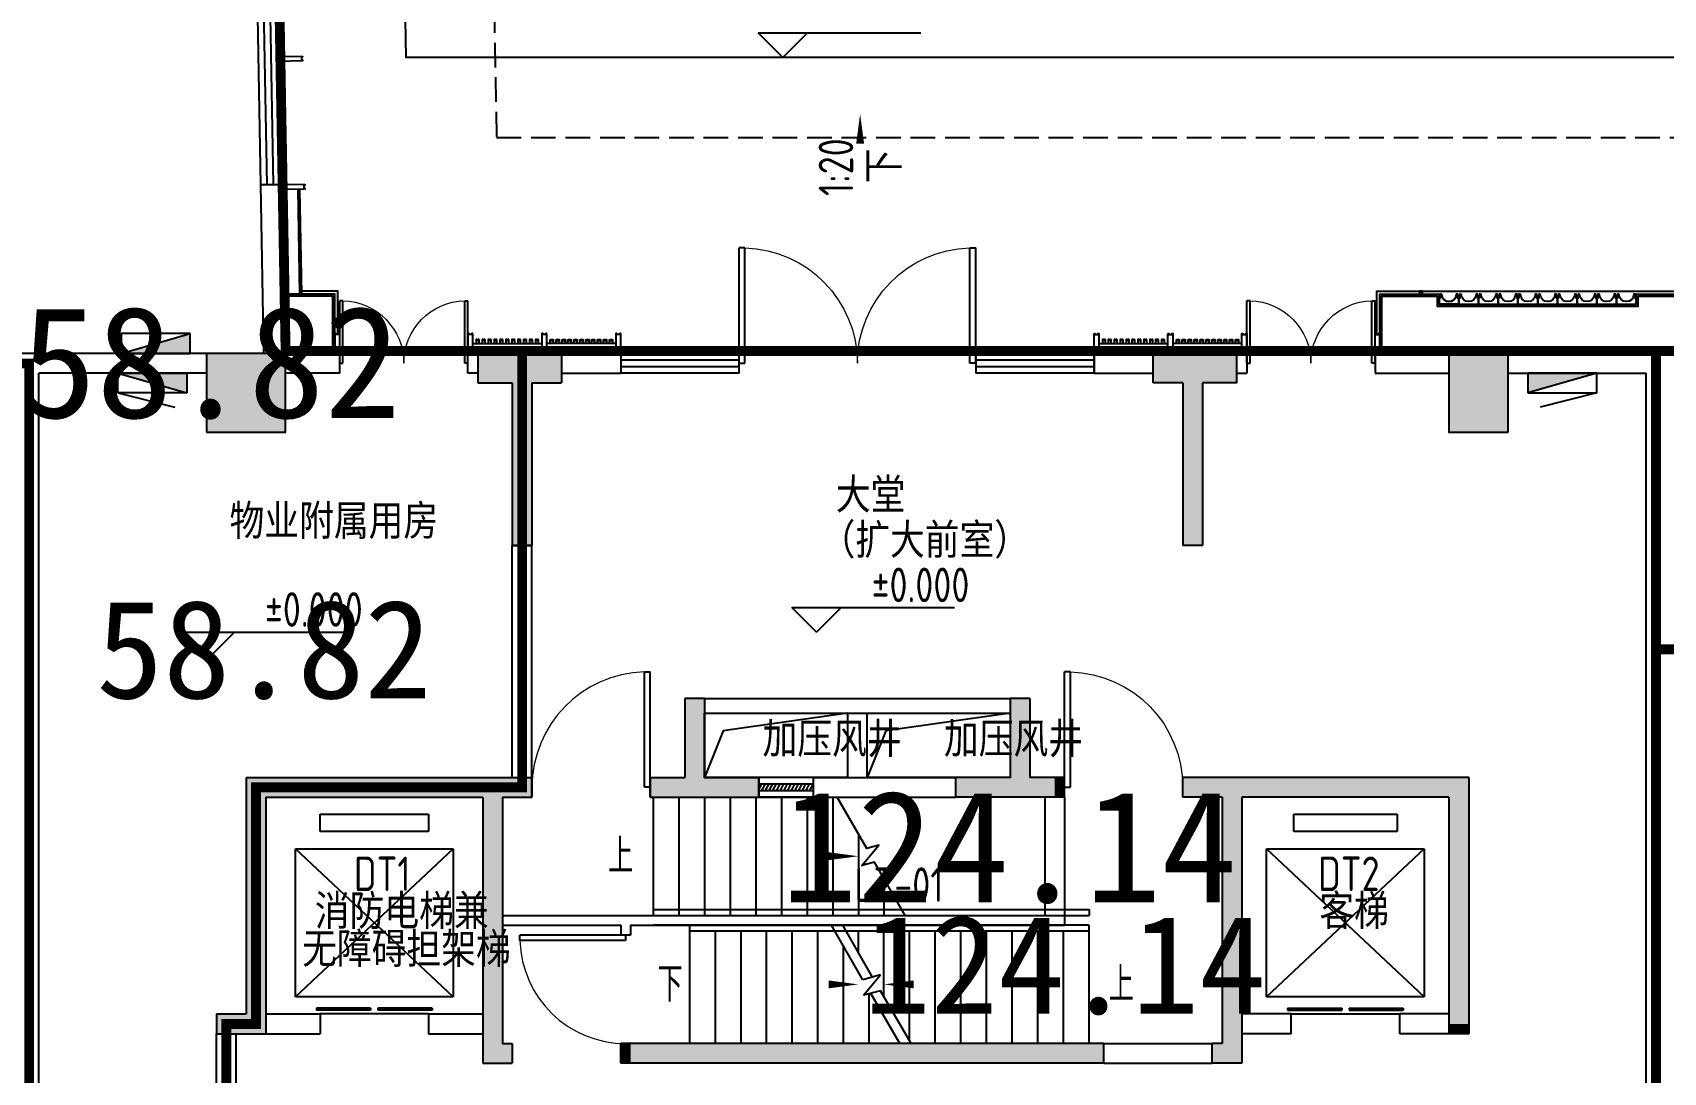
# Model space of a CAD drawing. Extents: x 512858 to 514372, y -232486 to -231710.
# Drawn here: x 513185.76 to 513202.3, y -231770.8 to -231760.26 of the extents above; entities that cross this region are included whole.
import ezdxf

# ---------------------------------------------------------------- set-up
doc = ezdxf.new("R2010")
doc.units = 0
doc.header["$LTSCALE"] = 1000
doc.linetypes.add('DASH', pattern=[0.35, 0.25, -0.1])
doc.layers.get('0').update_dxf_attribs({"color": 252})
for name, color, linetype in [('$面积结果', 7, 'Continuous'), ('0-灰色石材', 253, 'Continuous'), ('0-面积线', 253, 'Continuous'), ('2#HXT-1F$0$A-ANNO-50-SYMB', 253, 'Continuous'), ('2#HXT-1F$0$A-DOOR', 253, 'Continuous'), ('2#HXT-1F$0$A-HOLE-E', 253, 'Continuous'), ('2#HXT-1F$0$A-PATT-COLU', 253, 'Continuous'), ('2#HXT-1F$0$A-STAIR', 253, 'Continuous'), ('2#HXT-1F$0$A-STR-CONC-B', 253, 'Continuous'), ('2#HXT-1F$0$A-STR-CONC-C', 253, 'Continuous'), ('2#HXT-1F$0$A-WALL-S', 253, 'Continuous'), ('2#HXT-1F$0$A-WINDOW', 253, 'Continuous'), ('2#HXT-1F$0$AA-DOOR_FIRE_TEXT', 253, 'Continuous'), ('6#-造型-1F（实施版）石材-STONE-S', 253, 'Continuous'), ('6#-造型-1F（实施版）金属型材-METAL-S', 253, 'Continuous'), ('6#-造型-1F（实施版）门窗', 253, 'Continuous'), ('6#-造型-1F（实施版）香槟金涂料', 253, 'Continuous'), ('A-ANNO-100-DIM-E', 253, 'Continuous'), ('A-ANNO-100-SYMB', 253, 'Continuous'), ('A-ANNO-100-TXT', 252, 'Continuous'), ('A-METAL-E', 253, 'Continuous'), ('A-PATT-COLU', 253, 'Continuous'), ('A-STAIR', 252, 'Continuous'), ('A-STONE-S', 253, 'Continuous'), ('A-STR-CONC-B', 252, 'Continuous'), ('A-STR-CONC-C', 253, 'Continuous'), ('A-WALL-S', 252, 'Continuous'), ('A-WINDOW', 253, 'Continuous'), ('PUB_HATCH', 252, 'Continuous'), ('看线', 253, 'Continuous'), ('面积-免计容-养老服务用房-1', 185, 'Continuous')]:
    doc.layers.add(name, color=color, linetype=linetype)
for name, color, linetype, lineweight in [('P-FIRE-FH', 252, 'Continuous', 25), ('面积-免计容-物业附属用房-1', 18, 'Continuous', 0), ('面积-计容-住宅-1', 1, 'Continuous', 0), ('面积-计容-社区文化活动中心-1', 30, 'Continuous', 0)]:
    doc.layers.add(name, color=color, linetype=linetype, lineweight=lineweight)
doc.styles.add('2#HXT-1F$0$STANDARD', font='GBENOR', dxfattribs={"bigfont": 'GBCBIG'})
doc.styles.add('dw', font='simhei.ttf')
doc.styles.add('TYDG_02', font='TSSDENG.shx', dxfattribs={"width": 0.8, "bigfont": 'hztxt.shx'})

# ---------------------------------------------------------------- blocks, each defined once
blk = doc.blocks.new('1新159_FZH')
blk.add_lwpolyline([(-0.5, -0.5), (0.5, -0.5), (0.5, 0.5), (-0.5, 0.5)], close=True)
at = {"layer": 'PUB_HATCH'}
blk.add_solid([(-0.5, -0.5), (0.5, -0.5), (-0.5, 0.5), (0.5, 0.5)], dxfattribs=at)
blk = doc.blocks.new('1新321F结构')
at = {"layer": 'A-PATT-COLU'}
for points in [[(-150107, -995271), (-149757, -995271), (-149657, -995171), (-149657, -994971), (-150107, -994971)], [(-149657, -995171), (-149557, -995271), (-149257, -995271), (-149257, -994971), (-149657, -994971)], [(-142857, -995171), (-142857, -994971), (-143257, -994971), (-143257, -995271), (-142957, -995271)], [(-142407, -994971), (-142857, -994971), (-142857, -995171), (-142757, -995271), (-142407, -995271)], [(-149657, -995171), (-149757, -995271), (-149757, -996921), (-149557, -996921), (-149557, -995271)], [(-142857, -995171), (-142957, -995271), (-142957, -996921), (-142757, -996921), (-142757, -995271)], [(-148007, -998471), (-148007, -999271), (-147907, -999338), (-147807, -999271), (-147807, -998471)], [(-144707, -998471), (-144707, -999271), (-144607, -999338), (-144507, -999271), (-144507, -998471)], [(-152257, -999471), (-152457, -999271), (-152457, -1001671), (-152257, -1001871)], [(-152457, -999271), (-152257, -999471), (-150057, -999471), (-149957, -999404), (-149957, -999271)], [(-149957, -999404), (-149857, -999471), (-149557, -999471), (-149557, -999271), (-149957, -999271)], [(-148357, -999471), (-147907, -999471), (-147907, -999338), (-148007, -999271), (-148357, -999271)], [(-147907, -999338), (-147907, -999471), (-147257, -999471), (-147257, -999271), (-147807, -999271)], [(-144607, -999338), (-144707, -999271), (-145257, -999271), (-145257, -999471), (-144607, -999471)], [(-144157, -999271), (-144507, -999271), (-144607, -999338), (-144607, -999471), (-144157, -999471)], [(-142457, -999404), (-142457, -999271), (-142957, -999271), (-142957, -999471), (-142557, -999471)], [(-140257, -999471), (-140057, -999271), (-142457, -999271), (-142457, -999404), (-142357, -999471)], [(-140057, -999271), (-140257, -999471), (-140257, -1001871), (-140057, -1001871)], [(-149957, -999404), (-150057, -999471), (-150057, -1002171), (-149857, -1001971), (-149857, -999471)], [(-142457, -999404), (-142557, -999471), (-142557, -1001971), (-142357, -1002171), (-142357, -999471)], [(-152757, -1001871), (-152257, -1001871), (-152457, -1001671), (-152757, -1001671)], [(-149857, -1001971), (-150057, -1002171), (-149757, -1002171), (-149757, -1001971)], [(-143757, -1001971), (-148657, -1001971), (-148657, -1002171), (-143757, -1002171)], [(-142357, -1002171), (-142557, -1001971), (-142657, -1001971), (-142657, -1002171)]]:
    blk.add_hatch(color=256, dxfattribs=at).paths.add_polyline_path(points)
at = {"layer": 'A-STR-CONC-B'}
for p, q in [((-150107, -994971), (-149657, -994971)), ((-150107, -994971), (-150107, -995271)), ((-149657, -994971), (-149257, -994971)), ((-149257, -994971), (-149257, -995271)), ((-142857, -994971), (-143257, -994971)), ((-143257, -995271), (-143257, -994971)), ((-142407, -994971), (-142857, -994971)), ((-142407, -995271), (-142407, -994971)), ((-150107, -995271), (-149757, -995271)), ((-149757, -995271), (-149757, -996921)), ((-149557, -995271), (-149557, -996921)), ((-149557, -995271), (-149257, -995271)), ((-142957, -995271), (-143257, -995271)), ((-142957, -995271), (-142957, -996921)), ((-142757, -995271), (-142757, -996921)), ((-142407, -995271), (-142757, -995271)), ((-149557, -996921), (-149757, -996921)), ((-142757, -996921), (-142957, -996921)), ((-148007, -998471), (-148007, -999271)), ((-147807, -998471), (-148007, -998471)), ((-147807, -998471), (-147807, -999271)), ((-144707, -998471), (-144707, -999271)), ((-144507, -998471), (-144707, -998471)), ((-144507, -998471), (-144507, -999271)), ((-152457, -999271), (-152457, -1001671)), ((-152457, -999271), (-149957, -999271)), ((-149957, -999271), (-149557, -999271)), ((-149557, -999271), (-149557, -999471)), ((-148357, -999271), (-148007, -999271)), ((-148357, -999271), (-148357, -999471)), ((-147807, -999271), (-147257, -999271)), ((-147257, -999271), (-147257, -999471)), ((-144707, -999271), (-145257, -999271)), ((-145257, -999471), (-145257, -999271)), ((-144157, -999271), (-144507, -999271)), ((-144157, -999471), (-144157, -999271)), ((-142457, -999271), (-142957, -999271)), ((-142957, -999471), (-142957, -999271)), ((-140057, -999271), (-142457, -999271)), ((-140057, -999271), (-140057, -1001871)), ((-152257, -999471), (-152257, -1001871)), ((-152257, -999471), (-150057, -999471)), ((-150057, -999471), (-150057, -1002171)), ((-149857, -999471), (-149857, -1001971)), ((-149857, -999471), (-149557, -999471)), ((-148357, -999471), (-147907, -999471)), ((-147907, -999471), (-147257, -999471)), ((-144607, -999471), (-145257, -999471)), ((-144157, -999471), (-144607, -999471)), ((-142557, -999471), (-142957, -999471)), ((-142557, -999471), (-142557, -1001971)), ((-142357, -999471), (-142357, -1002171)), ((-140257, -999471), (-142357, -999471)), ((-140257, -999471), (-140257, -1001871)), ((-152757, -1001671), (-152457, -1001671)), ((-152757, -1001671), (-152757, -1001871)), ((-152757, -1001871), (-152257, -1001871)), ((-140057, -1001871), (-140257, -1001871)), ((-149857, -1001971), (-149757, -1001971)), ((-149757, -1001971), (-149757, -1002171)), ((-143757, -1001971), (-148657, -1001971)), ((-148657, -1002171), (-148657, -1001971)), ((-143757, -1002171), (-143757, -1001971)), ((-142557, -1001971), (-142657, -1001971)), ((-142657, -1002171), (-142657, -1001971)), ((-150057, -1002171), (-149757, -1002171)), ((-143757, -1002171), (-148657, -1002171)), ((-142357, -1002171), (-142657, -1002171))]:
    blk.add_line(p, q, dxfattribs=at)
at = {"layer": 'A-STR-CONC-C'}
for p, xscale, yscale, zscale, rotation in [((-152457, -995371, 0), 799.999999981228, 800.0000000507571, 800.0000000507571, 359.9999999976321), ((-139957, -995371, 0), 800.0000000218861, 600.0000000152504, 600.0000000152504, 90)]:
    blk.add_blockref('1新159_FZH', p, dxfattribs=dict(at, xscale=xscale, yscale=yscale, zscale=zscale, rotation=rotation))
blk = doc.blocks.new('1新77A$C3B0876DE')
at = {"layer": '看线', "linetype": 'DASH', "elevation": 0}
blk.add_lwpolyline([(-64970, 36642), (-65256, 52539), (-22844, 53299), (-22591, 39201), (-45007, 38800), (-44821, 28501), (-50521, 28399), (-50310, 16590), (1502, 16590), (1502, 2100), (-798, 2100), (-798, -700), (-2650, -700)], dxfattribs=at)
blk = doc.blocks.new('1新382#HXT-1F$0$$TWTSYS$00000508')
for p, q in [((-0.5, 0.5), (0.324, 1.224)), ((-0.5, 0.5), (-0.5, -0.5)), ((-0.5, -0.5), (0.5, 0.5)), ((0.5, 0.5), (-0.5, 0.5)), ((0.5, -0.5), (0.5, 0.5)), ((-0.5, -0.5), (0.5, -0.5))]:
    blk.add_line(p, q)
blk.add_solid([(0.5, -0.5), (0.5, 0.5), (-0.5, -0.5)])
blk = doc.blocks.new('1新342#HXT-1F$0$$DorLib2D$00000001')
for p, q in [((0.45, 0.975), (0.5, 0.975)), ((0.45, 0), (0.45, 0.975)), ((0.5, 0), (0.5, 0.975)), ((0.5, 0), (0.45, 0))]:
    blk.add_line(p, q)
at = {"lineweight": 13}
blk.add_arc((0.475, 0), 0.975, 91.4693, 180, dxfattribs=at)
blk = doc.blocks.new('1新402#HXT-1F$0$$WINLIB2D$00000039')
at = {"color": 0}
for points in [[(-0.5, 0.5), (-0.5, -0.5)], [(0.5, 0.5), (-0.5, 0.5)], [(0.5, -0.5), (0.5, 0.5)], [(-0.5, 0.167), (0.5, 0.167)], [(-0.452, -0.167), (-0.5, 0.084)], [(-0.384, -0.167), (-0.448, 0.167)], [(-0.316, -0.167), (-0.38, 0.167)], [(-0.248, -0.167), (-0.312, 0.167)], [(-0.18, -0.167), (-0.244, 0.167)], [(-0.112, -0.167), (-0.176, 0.167)], [(-0.044, -0.167), (-0.108, 0.167)], [(0.024, -0.167), (-0.04, 0.167)], [(0.092, -0.167), (0.028, 0.167)], [(0.16, -0.167), (0.096, 0.167)], [(0.228, -0.167), (0.164, 0.167)], [(0.296, -0.167), (0.232, 0.167)], [(0.364, -0.167), (0.3, 0.167)], [(0.432, -0.167), (0.368, 0.167)], [(0.5, -0.167), (0.436, 0.167)], [(-0.5, -0.167), (0.5, -0.167)], [(0.5, -0.5), (-0.5, -0.5)]]:
    blk.add_lwpolyline(points, dxfattribs=at)
blk = doc.blocks.new('1新362#HXT-1F$0$$DorLib2D$00000127')
at = {"color": 0}
for points in [[(-0.533, 0.795), (-0.533, 0.69)], [(-0.033, 0.795), (-0.533, 0.795)], [(-0.033, 0.795), (-0.033, 0.69)], [(0.533, 0.795), (0.033, 0.795)], [(0.033, 0.795), (0.033, 0.69)], [(0.533, 0.795), (0.533, 0.69)], [(-0.033, 0.69), (-0.533, 0.69)], [(0.533, 0.69), (0.033, 0.69)], [(0.5, 0.5), (-0.5, 0.5)]]:
    blk.add_lwpolyline(points, dxfattribs=at)
blk = doc.blocks.new('1新352#HXT-1F$0$$DorLib2D$00000002')
for p, q in [((-0.5, 0), (-0.5, 0.4875)), ((-0.475, 0.4875), (-0.5, 0.4875)), ((-0.475, 0), (-0.475, 0.4875)), ((0.475, 0), (0.475, 0.4875)), ((0.475, 0.4875), (0.5, 0.4875)), ((0.5, 0), (0.5, 0.4875)), ((-0.5, 0), (-0.475, 0)), ((0.5, 0), (0.475, 0))]:
    blk.add_line(p, q)
at = {"lineweight": 13}
for centre, start, end in [((-0.4875, 0), 0, 88.53072), ((0.4875, 0), 91.46928, 180)]:
    blk.add_arc(centre, 0.4875, start, end, dxfattribs=at)
blk = doc.blocks.new('1新392#HXT-1F$0$$WINLIB2D$00000001')
at = {"color": 0}
for points in [[(-0.5, 0.5), (-0.5, -0.5)], [(-0.5, 0.5), (0.5, 0.5)], [(0.5, -0.5), (0.5, 0.5)], [(0.5, 0.167), (-0.5, 0.167)], [(0.5, -0.167), (-0.5, -0.167)], [(-0.5, -0.5), (0.5, -0.5)]]:
    blk.add_lwpolyline(points, dxfattribs=at)
blk = doc.blocks.new('1新332#HXT-1F')
at = {"layer": '2#HXT-1F$0$A-PATT-COLU'}
for points in [[(-152857, -994971), (-152857, -995771), (-152057, -995771), (-152057, -994971)], [(-150107, -994971), (-150107, -995271), (-149757, -995271), (-149657, -995171), (-149657, -994971)], [(-149657, -995171), (-149557, -995271), (-149257, -995271), (-149257, -994971), (-149657, -994971)], [(-142857, -995171), (-142857, -994971), (-143257, -994971), (-143257, -995271), (-142957, -995271)], [(-142407, -995271), (-142407, -994971), (-142857, -994971), (-142857, -995171), (-142757, -995271)], [(-140257, -995771), (-139657, -995771), (-139657, -994971), (-140257, -994971)], [(-149657, -995171), (-149757, -995271), (-149757, -996921), (-149557, -996921), (-149557, -995271)], [(-142857, -995171), (-142957, -995271), (-142957, -996921), (-142757, -996921), (-142757, -995271)], [(-147807, -998471), (-148007, -998471), (-148007, -999271), (-147907, -999338), (-147807, -999271)], [(-144507, -998471), (-144707, -998471), (-144707, -999271), (-144607, -999338), (-144507, -999271)], [(-152357, -999371), (-152457, -999271), (-152457, -1001671), (-152357, -1001771), (-152257, -1001871), (-152257, -999471)], [(-152357, -999371), (-152257, -999471), (-150057, -999471), (-149957, -999404), (-149957, -999271), (-152457, -999271)], [(-149957, -999404), (-149857, -999471), (-149557, -999471), (-149557, -999271), (-149957, -999271)], [(-148357, -999271), (-148357, -999471), (-147907, -999471), (-147907, -999338), (-148007, -999271)], [(-147907, -999338), (-147907, -999471), (-147257, -999471), (-147257, -999271), (-147807, -999271)], [(-144607, -999338), (-144707, -999271), (-145257, -999271), (-145257, -999471), (-144607, -999471)], [(-144257, -999371), (-144257, -999271), (-144507, -999271), (-144607, -999338), (-144607, -999471), (-144257, -999471)], [(-144157, -999471), (-144157, -999271), (-144257, -999271), (-144257, -999371), (-144257, -999471)], [(-142457, -999404), (-142457, -999271), (-142957, -999271), (-142957, -999471), (-142557, -999471)], [(-140157, -999371), (-140057, -999271), (-142457, -999271), (-142457, -999404), (-142357, -999471), (-140257, -999471)], [(-140157, -999371), (-140257, -999471), (-140257, -1001771), (-140157, -1001771), (-140057, -1001771), (-140057, -999271)], [(-149957, -999404), (-150057, -999471), (-150057, -1000671), (-149957, -1000671), (-149857, -1000671), (-149857, -999471)], [(-142457, -999404), (-142557, -999471), (-142557, -1001771), (-142457, -1001771), (-142357, -1001771), (-142357, -999471)], [(-149957, -1000671), (-150057, -1000671), (-150057, -1001771), (-149957, -1001771), (-149857, -1001771), (-149857, -1000671)], [(-152757, -1001671), (-152757, -1001871), (-152257, -1001871), (-152357, -1001771), (-152457, -1001671)], [(-149957, -1001771), (-150057, -1001771), (-150057, -1002171), (-149957, -1002071), (-149857, -1001971), (-149857, -1001771)], [(-142457, -1001771), (-142557, -1001771), (-142557, -1001971), (-142457, -1002071), (-142357, -1002171), (-142357, -1001771)], [(-140157, -1001771), (-140257, -1001771), (-140257, -1001871), (-140057, -1001871), (-140057, -1001771)], [(-149957, -1002071), (-150057, -1002171), (-149757, -1002171), (-149757, -1001971), (-149857, -1001971)], [(-148557, -1002071), (-148557, -1001971), (-148657, -1001971), (-148657, -1002171), (-148557, -1002171)], [(-143757, -1002171), (-143757, -1001971), (-148557, -1001971), (-148557, -1002071), (-148557, -1002171)], [(-142457, -1002071), (-142557, -1001971), (-142657, -1001971), (-142657, -1002171), (-142357, -1002171)]]:
    blk.add_hatch(color=256, dxfattribs=at).paths.add_polyline_path(points, flags=17)
at = {"layer": '2#HXT-1F$0$A-ANNO-50-SYMB'}
for points in [[(-148457, -1000071, 0, 0, 0), (-146247, -1000071, 0, 80, 0), (-146547, -1000071, 0, 0, 0)], [(-147957, -1001371, 0, 0, 0), (-146247, -1001371, 0, 80, 0), (-146547, -1001371, 0, 0, 0)], [(-143777, -1001371, 0, 0, 0), (-145987, -1001371, 0, 80, 0), (-145687, -1001371, 0, 0, 0)]]:
    blk.add_lwpolyline(points, format="xyseb", dxfattribs=at)
at = {"layer": '2#HXT-1F$0$A-DOOR'}
for p, q in [((-150207, -994971), (-151507, -994971)), ((-147457, -994971), (-145057, -994971)), ((-142307, -994971), (-141007, -994971))]:
    blk.add_line(p, q, dxfattribs=at)
at = {"layer": '2#HXT-1F$0$A-HOLE-E'}
for points in [[(-147807, -998621), (-146357, -998621), (-146357, -999271), (-147807, -999271)], [(-146157, -998621), (-144707, -998621), (-144707, -999271), (-146157, -999271)]]:
    blk.add_lwpolyline(points, close=True, dxfattribs=at)
for points in [[(-146357, -998621), (-147617, -998800), (-147807, -999271)], [(-144707, -998621), (-145967, -998800), (-146157, -999271)]]:
    blk.add_lwpolyline(points, dxfattribs=at)
at = {"layer": '2#HXT-1F$0$A-STAIR'}
for p, q in [((-148327, -999471), (-146463, -999471)), ((-148327, -999471), (-148327, -1000671)), ((-148067, -999471), (-148067, -1000671)), ((-147807, -999471), (-147807, -1000671)), ((-147547, -999471), (-147547, -1000671)), ((-147287, -999471), (-147287, -1000671)), ((-147027, -999471), (-147027, -1000671)), ((-146767, -999471), (-146767, -1000671)), ((-146507, -999471), (-146507, -1000671)), ((-151707, -999821), (-151707, -999646)), ((-151707, -999646), (-150607, -999646)), ((-150607, -999646), (-150607, -999821)), ((-141832, -999821), (-141832, -999646)), ((-141832, -999646), (-140782, -999646)), ((-140782, -999646), (-140782, -999821)), ((-150607, -999821), (-151707, -999821)), ((-146247, -999846), (-146247, -1000671)), ((-140782, -999821), (-141832, -999821)), ((-151957, -1001496), (-151957, -999996)), ((-151957, -999996), (-150357, -999996)), ((-150357, -999996), (-151957, -1001496)), ((-150357, -1001496), (-151957, -999996)), ((-150357, -999996), (-150357, -1001496)), ((-142107, -1001496), (-142107, -999996)), ((-142107, -999996), (-140507, -999996)), ((-140507, -999996), (-142107, -1001496)), ((-140507, -1001496), (-142107, -999996)), ((-140507, -999996), (-140507, -1001496)), ((-145987, -1000296), (-145987, -1000671)), ((-148327, -1000611), (-148327, -1000671)), ((-143907, -1000611), (-143907, -1000671)), ((-148327, -1000671), (-145771, -1000671)), ((-146521, -1000771), (-148327, -1000771)), ((-147957, -1000831), (-147957, -1000771)), ((-146202, -1001324), (-146521, -1000771)), ((-143907, -1000771), (-146406, -1000771)), ((-146102, -1001297), (-146406, -1000771)), ((-143907, -1000831), (-143907, -1000771)), ((-143907, -1000831), (-143907, -1000771)), ((-147957, -1001971), (-147957, -1000831)), ((-147697, -1001971), (-147697, -1000831)), ((-147437, -1001971), (-147437, -1000831)), ((-147177, -1001971), (-147177, -1000831)), ((-146917, -1001971), (-146917, -1000831)), ((-146657, -1001971), (-146657, -1000831)), ((-146247, -1001046), (-146247, -1000831)), ((-145987, -1001496), (-145987, -1000831)), ((-145727, -1001946), (-145727, -1000831)), ((-145467, -1001971), (-145467, -1000831)), ((-145207, -1001971), (-145207, -1000831)), ((-144947, -1001971), (-144947, -1000831)), ((-144687, -1001971), (-144687, -1000831)), ((-144427, -1001971), (-144427, -1000831)), ((-144167, -1001971), (-144167, -1000831)), ((-143907, -1001971), (-143907, -1000831)), ((-146397, -1001971), (-146397, -1000986)), ((-146022, -1001275), (-146202, -1001324)), ((-146194, -1001481), (-146022, -1001275)), ((-146022, -1001435), (-146194, -1001481)), ((-145713, -1001971), (-146022, -1001435)), ((-150357, -1001496), (-151957, -1001496)), ((-146137, -1001971), (-146137, -1001466)), ((-145828, -1001971), (-146122, -1001462)), ((-140507, -1001496), (-142107, -1001496)), ((-145828, -1001971), (-147957, -1001971)), ((-143907, -1001971), (-145713, -1001971))]:
    blk.add_line(p, q, dxfattribs=at)
for points in [[(-145771, -1000671), (-146082, -1000131), (-146212, -1000166), (-146040, -999960), (-146162, -999993), (-146463, -999471)], [(-148327, -1000611), (-143907, -1000611)], [(-148327, -1000671), (-143907, -1000671)], [(-143907, -1000771), (-147957, -1000771)], [(-143907, -1000831), (-147957, -1000831)]]:
    blk.add_lwpolyline(points, dxfattribs=at)
at = {"layer": '2#HXT-1F$0$A-STR-CONC-B'}
for p, q in [((-150107, -994971), (-149657, -994971)), ((-150107, -994971), (-150107, -995271)), ((-149657, -994971), (-149257, -994971)), ((-149257, -994971), (-149257, -995271)), ((-142857, -994971), (-143257, -994971)), ((-143257, -995271), (-143257, -994971)), ((-142407, -994971), (-142857, -994971)), ((-142407, -995271), (-142407, -994971)), ((-150107, -995271), (-149757, -995271)), ((-149757, -995271), (-149757, -996921)), ((-149557, -995271), (-149257, -995271)), ((-149557, -995271), (-149557, -996921)), ((-142957, -995271), (-143257, -995271)), ((-142957, -995271), (-142957, -996921)), ((-142757, -995271), (-142757, -996921)), ((-142407, -995271), (-142757, -995271)), ((-149557, -996921), (-149757, -996921)), ((-142757, -996921), (-142957, -996921)), ((-148007, -998471), (-148007, -999271)), ((-147807, -998471), (-148007, -998471)), ((-147807, -998471), (-147807, -999271)), ((-144707, -998471), (-144707, -999271)), ((-144507, -998471), (-144707, -998471)), ((-144507, -998471), (-144507, -999271)), ((-152457, -999271), (-152457, -1001671)), ((-152457, -999271), (-149957, -999271)), ((-149957, -999271), (-149557, -999271)), ((-149557, -999271), (-149557, -999471)), ((-148357, -999271), (-148007, -999271)), ((-148357, -999271), (-148357, -999471)), ((-147807, -999271), (-147257, -999271)), ((-147257, -999271), (-147257, -999471)), ((-144707, -999271), (-145257, -999271)), ((-145257, -999471), (-145257, -999271)), ((-144257, -999271), (-144507, -999271)), ((-144157, -999271), (-144257, -999271)), ((-144157, -999471), (-144157, -999271)), ((-142457, -999271), (-142957, -999271)), ((-142957, -999471), (-142957, -999271)), ((-140057, -999271), (-142457, -999271)), ((-140057, -999271), (-140057, -1001771)), ((-152257, -999471), (-152257, -1001871)), ((-152257, -999471), (-150057, -999471)), ((-150057, -999471), (-150057, -1000671)), ((-149857, -999471), (-149857, -1000671)), ((-149857, -999471), (-149557, -999471)), ((-148357, -999471), (-147907, -999471)), ((-147907, -999471), (-147257, -999471)), ((-144607, -999471), (-145257, -999471)), ((-144257, -999471), (-144607, -999471)), ((-144157, -999471), (-144257, -999471)), ((-142557, -999471), (-142957, -999471)), ((-142557, -999471), (-142557, -1001771)), ((-142357, -999471), (-142357, -1001771)), ((-140257, -999471), (-142357, -999471)), ((-140257, -999471), (-140257, -1001771)), ((-150057, -1000671), (-150057, -1001771)), ((-149857, -1000671), (-149857, -1001771)), ((-152757, -1001671), (-152457, -1001671)), ((-152757, -1001671), (-152757, -1001871)), ((-150057, -1001771), (-150057, -1002171)), ((-149857, -1001771), (-149857, -1001971)), ((-142557, -1001771), (-142557, -1001971)), ((-142357, -1001771), (-142357, -1002171)), ((-140257, -1001771), (-140257, -1001871)), ((-140057, -1001771), (-140057, -1001871)), ((-152757, -1001871), (-152257, -1001871)), ((-140057, -1001871), (-140257, -1001871)), ((-149857, -1001971), (-149757, -1001971)), ((-149757, -1001971), (-149757, -1002171)), ((-148557, -1001971), (-148657, -1001971)), ((-148657, -1002171), (-148657, -1001971)), ((-143757, -1001971), (-148557, -1001971)), ((-143757, -1002171), (-143757, -1001971)), ((-142557, -1001971), (-142657, -1001971)), ((-142657, -1002171), (-142657, -1001971)), ((-150057, -1002171), (-149757, -1002171)), ((-148557, -1002171), (-148657, -1002171)), ((-143757, -1002171), (-148557, -1002171)), ((-142357, -1002171), (-142657, -1002171))]:
    blk.add_line(p, q, dxfattribs=at)
at = {"layer": '2#HXT-1F$0$A-STR-CONC-C'}
for points in [[(-152857, -995771), (-152057, -995771), (-152057, -994971), (-152857, -994971)], [(-139657, -995771), (-139657, -994971), (-140257, -994971), (-140257, -995771)]]:
    blk.add_lwpolyline(points, close=True, dxfattribs=at)
at = {"layer": '2#HXT-1F$0$A-WALL-S'}
for p, q in [((-152857, -994971), (-154757, -994971)), ((-151507, -994971), (-152057, -994971)), ((-150107, -994971), (-150207, -994971)), ((-149257, -994971), (-148657, -994971)), ((-143857, -994971), (-143257, -994971)), ((-142407, -994971), (-142307, -994971)), ((-141007, -994971), (-140257, -994971)), ((-139657, -994971), (-138057, -994971)), ((-154557, -1004371), (-154557, -995171)), ((-152857, -995171), (-154557, -995171)), ((-151507, -995171), (-152057, -995171)), ((-150107, -995171), (-150207, -995171)), ((-149257, -995171), (-148657, -995171)), ((-143857, -995171), (-143257, -995171)), ((-142407, -995171), (-142307, -995171)), ((-141007, -995171), (-140257, -995171)), ((-139657, -995171), (-138257, -995171)), ((-138257, -1004371), (-138257, -995171)), ((-147807, -998471), (-144707, -998471)), ((-147807, -998621), (-144707, -998621)), ((-146707, -999271), (-145257, -999271)), ((-144157, -999271), (-144157, -999271)), ((-142957, -999271), (-142957, -999271)), ((-146707, -999471), (-145257, -999471)), ((-144357, -999471), (-144357, -1000671)), ((-144157, -999471), (-144157, -999471)), ((-144157, -999471), (-144157, -1000771)), ((-142957, -999471), (-142957, -999471)), ((-149857, -1000671), (-148557, -1000671)), ((-149857, -1000771), (-148657, -1000771)), ((-148657, -1000771), (-148657, -1000871)), ((-148557, -1000671), (-144357, -1000671)), ((-148557, -1000771), (-148557, -1000871)), ((-148557, -1000771), (-144157, -1000771)), ((-152257, -1001671), (-151707, -1001671)), ((-150607, -1001671), (-150057, -1001671)), ((-141857, -1001671), (-142357, -1001671)), ((-140257, -1001671), (-140757, -1001671)), ((-152257, -1001871), (-151707, -1001871)), ((-150607, -1001871), (-150057, -1001871)), ((-141857, -1001871), (-142357, -1001871)), ((-140257, -1001871), (-140757, -1001871)), ((-143757, -1001971), (-142657, -1001971)), ((-143757, -1002171), (-142657, -1002171))]:
    blk.add_line(p, q, dxfattribs=at)
for points in [[(-151507, -995171), (-151507, -994971)], [(-150207, -995171), (-150207, -994971)], [(-148657, -994971), (-148657, -995171)], [(-143857, -994971), (-143857, -995171)], [(-142307, -994971), (-142307, -995171)], [(-141007, -994971), (-141007, -995171)], [(-149557, -999471), (-149557, -999271)], [(-148357, -999471), (-148357, -999271)], [(-147257, -999271), (-147257, -999471)], [(-146707, -999271), (-146707, -999471)], [(-144157, -999471), (-144157, -999271)], [(-142957, -999471), (-142957, -999271)], [(-148557, -1000871), (-148657, -1000871)], [(-151707, -1001671), (-151707, -1001871)], [(-150607, -1001671), (-150607, -1001871)], [(-141857, -1001871), (-141857, -1001671)], [(-140757, -1001871), (-140757, -1001671)], [(-148557, -1001971), (-148657, -1001971)]]:
    blk.add_lwpolyline(points, dxfattribs=at)
at = {"layer": '2#HXT-1F$0$A-DOOR', "zscale": 200}
for name, p, xscale, yscale in [('1新352#HXT-1F$0$$DorLib2D$00000002', (-146257, -995071), -2400, 2400), ('1新352#HXT-1F$0$$DorLib2D$00000002', (-141657, -995071), -1300, 1300), ('1新362#HXT-1F$0$$DorLib2D$00000127', (-151157, -1001771), 1100, 200)]:
    blk.add_blockref(name, p, dxfattribs=dict(at, xscale=xscale, yscale=yscale))
at = {"layer": '2#HXT-1F$0$A-DOOR'}
for name, p, xscale, yscale, zscale, rotation in [('1新352#HXT-1F$0$$DorLib2D$00000002', (-150857, -995071), 1300, -1300, 200, 180), ('1新342#HXT-1F$0$$DorLib2D$00000001', (-148957, -999371), -1200, -1200, 200, 180), ('1新342#HXT-1F$0$$DorLib2D$00000001', (-143557, -999371), 1200, -1200, 200, 180), ('1新342#HXT-1F$0$$DorLib2D$00000001', (-148607, -1001421), -1100, -1100, 100, 270.0000000000007), ('1新362#HXT-1F$0$$DorLib2D$00000127', (-141307, -1001771), 1100, -200, 200, 180)]:
    blk.add_blockref(name, p, dxfattribs=dict(at, xscale=xscale, yscale=yscale, zscale=zscale, rotation=rotation))
at = {"layer": '2#HXT-1F$0$A-WINDOW', "yscale": -200, "zscale": 200}
for name, p, xscale in [('1新392#HXT-1F$0$$WINLIB2D$00000001', (-148057, -995071), -1200), ('1新392#HXT-1F$0$$WINLIB2D$00000001', (-144457, -995071), -1200), ('1新402#HXT-1F$0$$WINLIB2D$00000039', (-146982, -999371), 550)]:
    blk.add_blockref(name, p, dxfattribs=dict(at, xscale=xscale))
at = {"layer": '2#HXT-1F$0$AA-DOOR_FIRE_TEXT', "yscale": 200.0000000000001, "zscale": 700.0000000000001, "rotation": 180}
for p, xscale in [((-153407, -995271), -700.0000000000001), ((-139107, -995271), 700.0000000000001)]:
    blk.add_blockref('1新382#HXT-1F$0$$TWTSYS$00000508', p, dxfattribs=dict(at, xscale=xscale))
at = {"layer": '2#HXT-1F$0$A-ANNO-50-SYMB', "color": 7, "style": '2#HXT-1F$0$STANDARD'}
for s, p in [('上', (-148784, -1000246)), ('下', (-148284, -1001546)), ('上', (-143707, -1001546))]:
    blk.add_text(s, height=353, dxfattribs=at).set_placement(p)
blk = doc.blocks.new('1新09$TwtSys$00000434')
for p, q in [((-0.5, 0.5), (-0.5, -0.5)), ((-0.5, -0.5), (0.5, 0.5)), ((0.5, 0.5), (-0.5, 0.5)), ((0.5, -0.5), (0.5, 0.5)), ((-0.5, -0.5), (0.5, -0.5))]:
    blk.add_line(p, q)
blk.add_solid([(0.5, -0.5), (0.5, 0.5), (-0.5, -0.5)])
blk = doc.blocks.new('1新89A$C71297C34')
at = {"layer": 'P-FIRE-FH', "xscale": 700, "yscale": 200, "zscale": 700}
blk.add_blockref('1新09$TwtSys$00000434', (-53766, 14500, 0), dxfattribs=at)
at = {"layer": 'P-FIRE-FH', "yscale": 200, "zscale": 700, "rotation": 180}
for p, xscale in [((-53800, 14100, 0), -700), ((-39500, 14100, 0), 700)]:
    blk.add_blockref('1新09$TwtSys$00000434', p, dxfattribs=dict(at, xscale=xscale))
blk = doc.blocks.new('1新170gthegsffsf')
at = {"layer": '6#-造型-1F（实施版）金属型材-METAL-S'}
blk.add_lwpolyline([(2575456, -483476), (2575446, -483476), (2575446, -483466), (2575416, -483466), (2575416, -483476), (2575406, -483476), (2575406, -483226), (2575456, -483226)], close=True, dxfattribs=at)
blk = doc.blocks.new('1新171gtrhhsfsfsf')
at = {"layer": '6#-造型-1F（实施版）金属型材-METAL-S'}
blk.add_lwpolyline([(2626556, -468526), (2626566, -468526), (2626566, -468536), (2626596, -468536), (2626596, -468526), (2626606, -468526), (2626606, -468726), (2626556, -468726)], close=True, dxfattribs=at)
blk = doc.blocks.new('1新716#-造型-1F（实施版）$0$gdhdrgdgd')
at = {"layer": '6#-造型-1F（实施版）石材-STONE-S'}
blk.add_lwpolyline([(588135, -1017002), (588120, -1017002), (588120, -1016962), (588110, -1016962), (588110, -1016902), (588310, -1016902), (588310, -1016962), (588300, -1016962), (588300, -1017002), (588285, -1017002, 1), (588135, -1017002)], format="xyb", dxfattribs=at)
at = {"layer": '6#-造型-1F（实施版）金属型材-METAL-S'}
blk.add_lwpolyline([(588300, -1016962), (588320, -1016962), (588320, -1016982), (588300, -1016982)], close=True, dxfattribs=at)
blk = doc.blocks.new('1新706#-造型-1F（实施版）$0$$0$')
at = {"layer": '6#-造型-1F（实施版）石材-STONE-S'}
blk.add_lwpolyline([(588135, -1017002), (588120, -1017002), (588120, -1016962), (588110, -1016962), (588110, -1016902), (588310, -1016902), (588310, -1016962), (588300, -1016962), (588300, -1017002), (588285, -1017002, 1), (588135, -1017002)], format="xyb", dxfattribs=at)
at = {"layer": '6#-造型-1F（实施版）金属型材-METAL-S'}
blk.add_lwpolyline([(588300, -1016962), (588310, -1016962), (588310, -1016982), (588300, -1016982)], close=True, dxfattribs=at)
blk = doc.blocks.new('1新88A$C6F092640')
at = {"layer": '6#-造型-1F（实施版）石材-STONE-S', "elevation": 0}
for points in [[(-51950, 14400), (-51950, 15000), (-52484, 15000)], [(-51970, 14400), (-51970, 14980), (-52484, 14980)], [(-41350, 14400), (-41350, 15000), (-40750, 15000), (-40750, 14900), (-38750, 14900), (-38750, 15000), (-38150, 15000), (-38150, 14400)], [(-41330, 14400), (-41330, 14980), (-40770, 14980), (-40770, 14880), (-38730, 14880), (-38730, 14980), (-38170, 14980), (-38170, 14400)]]:
    blk.add_lwpolyline(points, dxfattribs=at)
at = {"layer": '6#-造型-1F（实施版）金属型材-METAL-S', "elevation": 0}
for points in [[(-51920, 14590), (-51920, 15030), (-52284, 15030)], [(-41380, 14590), (-41380, 15030), (-38120, 15030), (-38120, 14640)], [(-50550, 14500), (-49850, 14500)], [(-49100, 14500), (-49800, 14500)], [(-44200, 14500), (-43500, 14500)], [(-42750, 14500), (-43450, 14500)]]:
    blk.add_lwpolyline(points, dxfattribs=at)
for points in [[(-40950, 15030), (-40950, 15000), (-40920, 15000), (-40920, 15030), (-40930, 15030), (-40930, 15020), (-40940, 15020), (-40940, 15030)], [(-50485, 14540), (-50495, 14540), (-50495, 14530), (-50505, 14530), (-50505, 14540), (-50515, 14540), (-50515, 14500), (-50485, 14500)], [(-50425, 14540), (-50435, 14540), (-50435, 14530), (-50445, 14530), (-50445, 14540), (-50455, 14540), (-50455, 14500), (-50425, 14500)], [(-50365, 14540), (-50375, 14540), (-50375, 14530), (-50385, 14530), (-50385, 14540), (-50395, 14540), (-50395, 14500), (-50365, 14500)], [(-50305, 14540), (-50315, 14540), (-50315, 14530), (-50325, 14530), (-50325, 14540), (-50335, 14540), (-50335, 14500), (-50305, 14500)], [(-50245, 14540), (-50255, 14540), (-50255, 14530), (-50265, 14530), (-50265, 14540), (-50275, 14540), (-50275, 14500), (-50245, 14500)], [(-50185, 14540), (-50195, 14540), (-50195, 14530), (-50205, 14530), (-50205, 14540), (-50215, 14540), (-50215, 14500), (-50185, 14500)], [(-50125, 14540), (-50135, 14540), (-50135, 14530), (-50145, 14530), (-50145, 14540), (-50155, 14540), (-50155, 14500), (-50125, 14500)], [(-50065, 14540), (-50075, 14540), (-50075, 14530), (-50085, 14530), (-50085, 14540), (-50095, 14540), (-50095, 14500), (-50065, 14500)], [(-50005, 14540), (-50015, 14540), (-50015, 14530), (-50025, 14530), (-50025, 14540), (-50035, 14540), (-50035, 14500), (-50005, 14500)], [(-49945, 14540), (-49955, 14540), (-49955, 14530), (-49965, 14530), (-49965, 14540), (-49975, 14540), (-49975, 14500), (-49945, 14500)], [(-49885, 14540), (-49895, 14540), (-49895, 14530), (-49905, 14530), (-49905, 14540), (-49915, 14540), (-49915, 14500), (-49885, 14500)], [(-49765, 14540), (-49755, 14540), (-49755, 14530), (-49745, 14530), (-49745, 14540), (-49735, 14540), (-49735, 14500), (-49765, 14500)], [(-49705, 14540), (-49695, 14540), (-49695, 14530), (-49685, 14530), (-49685, 14540), (-49675, 14540), (-49675, 14500), (-49705, 14500)], [(-49645, 14540), (-49635, 14540), (-49635, 14530), (-49625, 14530), (-49625, 14540), (-49615, 14540), (-49615, 14500), (-49645, 14500)], [(-49585, 14540), (-49575, 14540), (-49575, 14530), (-49565, 14530), (-49565, 14540), (-49555, 14540), (-49555, 14500), (-49585, 14500)], [(-49525, 14540), (-49515, 14540), (-49515, 14530), (-49505, 14530), (-49505, 14540), (-49495, 14540), (-49495, 14500), (-49525, 14500)], [(-49465, 14540), (-49455, 14540), (-49455, 14530), (-49445, 14530), (-49445, 14540), (-49435, 14540), (-49435, 14500), (-49465, 14500)], [(-49405, 14540), (-49395, 14540), (-49395, 14530), (-49385, 14530), (-49385, 14540), (-49375, 14540), (-49375, 14500), (-49405, 14500)], [(-49345, 14540), (-49335, 14540), (-49335, 14530), (-49325, 14530), (-49325, 14540), (-49315, 14540), (-49315, 14500), (-49345, 14500)], [(-49285, 14540), (-49275, 14540), (-49275, 14530), (-49265, 14530), (-49265, 14540), (-49255, 14540), (-49255, 14500), (-49285, 14500)], [(-49225, 14540), (-49215, 14540), (-49215, 14530), (-49205, 14530), (-49205, 14540), (-49195, 14540), (-49195, 14500), (-49225, 14500)], [(-49165, 14540), (-49155, 14540), (-49155, 14530), (-49145, 14530), (-49145, 14540), (-49135, 14540), (-49135, 14500), (-49165, 14500)], [(-44135, 14540), (-44145, 14540), (-44145, 14530), (-44155, 14530), (-44155, 14540), (-44165, 14540), (-44165, 14500), (-44135, 14500)], [(-44075, 14540), (-44085, 14540), (-44085, 14530), (-44095, 14530), (-44095, 14540), (-44105, 14540), (-44105, 14500), (-44075, 14500)], [(-44015, 14540), (-44025, 14540), (-44025, 14530), (-44035, 14530), (-44035, 14540), (-44045, 14540), (-44045, 14500), (-44015, 14500)], [(-43955, 14540), (-43965, 14540), (-43965, 14530), (-43975, 14530), (-43975, 14540), (-43985, 14540), (-43985, 14500), (-43955, 14500)], [(-43895, 14540), (-43905, 14540), (-43905, 14530), (-43915, 14530), (-43915, 14540), (-43925, 14540), (-43925, 14500), (-43895, 14500)], [(-43835, 14540), (-43845, 14540), (-43845, 14530), (-43855, 14530), (-43855, 14540), (-43865, 14540), (-43865, 14500), (-43835, 14500)], [(-43775, 14540), (-43785, 14540), (-43785, 14530), (-43795, 14530), (-43795, 14540), (-43805, 14540), (-43805, 14500), (-43775, 14500)], [(-43715, 14540), (-43725, 14540), (-43725, 14530), (-43735, 14530), (-43735, 14540), (-43745, 14540), (-43745, 14500), (-43715, 14500)], [(-43655, 14540), (-43665, 14540), (-43665, 14530), (-43675, 14530), (-43675, 14540), (-43685, 14540), (-43685, 14500), (-43655, 14500)], [(-43595, 14540), (-43605, 14540), (-43605, 14530), (-43615, 14530), (-43615, 14540), (-43625, 14540), (-43625, 14500), (-43595, 14500)], [(-43535, 14540), (-43545, 14540), (-43545, 14530), (-43555, 14530), (-43555, 14540), (-43565, 14540), (-43565, 14500), (-43535, 14500)], [(-43415, 14540), (-43405, 14540), (-43405, 14530), (-43395, 14530), (-43395, 14540), (-43385, 14540), (-43385, 14500), (-43415, 14500)], [(-43355, 14540), (-43345, 14540), (-43345, 14530), (-43335, 14530), (-43335, 14540), (-43325, 14540), (-43325, 14500), (-43355, 14500)], [(-43295, 14540), (-43285, 14540), (-43285, 14530), (-43275, 14530), (-43275, 14540), (-43265, 14540), (-43265, 14500), (-43295, 14500)], [(-43235, 14540), (-43225, 14540), (-43225, 14530), (-43215, 14530), (-43215, 14540), (-43205, 14540), (-43205, 14500), (-43235, 14500)], [(-43175, 14540), (-43165, 14540), (-43165, 14530), (-43155, 14530), (-43155, 14540), (-43145, 14540), (-43145, 14500), (-43175, 14500)], [(-43115, 14540), (-43105, 14540), (-43105, 14530), (-43095, 14530), (-43095, 14540), (-43085, 14540), (-43085, 14500), (-43115, 14500)], [(-43055, 14540), (-43045, 14540), (-43045, 14530), (-43035, 14530), (-43035, 14540), (-43025, 14540), (-43025, 14500), (-43055, 14500)], [(-42995, 14540), (-42985, 14540), (-42985, 14530), (-42975, 14530), (-42975, 14540), (-42965, 14540), (-42965, 14500), (-42995, 14500)], [(-42935, 14540), (-42925, 14540), (-42925, 14530), (-42915, 14530), (-42915, 14540), (-42905, 14540), (-42905, 14500), (-42935, 14500)], [(-42875, 14540), (-42865, 14540), (-42865, 14530), (-42855, 14530), (-42855, 14540), (-42845, 14540), (-42845, 14500), (-42875, 14500)], [(-42815, 14540), (-42805, 14540), (-42805, 14530), (-42795, 14530), (-42795, 14540), (-42785, 14540), (-42785, 14500), (-42815, 14500)]]:
    blk.add_lwpolyline(points, close=True, dxfattribs=at)
at = {"layer": 'A-STONE-S', "elevation": 0}
for points in [[(-52304, 15000), (-52323, 16065)], [(-52284, 15000), (-52303, 16065)]]:
    blk.add_lwpolyline(points, dxfattribs=at)
at = {"layer": '0-灰色石材', "xscale": -1}
for p in [(2574656, 483126, 0), (2576006, 483126, 0), (2576756, 483126, 0), (2577506, 483126, 0)]:
    blk.add_blockref('1新171gtrhhsfsfsf', p, dxfattribs=at)
at = {"layer": '0-灰色石材'}
for p in [(-2670806, 483126, 0), (-2670056, 483126, 0), (-2669306, 483126, 0), (-2667956, 483126, 0)]:
    blk.add_blockref('1新171gtrhhsfsfsf', p, dxfattribs=at)
at = {"layer": '6#-造型-1F（实施版）石材-STONE-S', "rotation": 180}
blk.add_blockref('1新706#-造型-1F（实施版）$0$$0$', (547560, -1002002, 0), dxfattribs=at)
at = {"layer": '6#-造型-1F（实施版）石材-STONE-S', "xscale": -1, "rotation": 180}
for name, p in [('1新716#-造型-1F（实施版）$0$gdhdrgdgd', (-628660, -1002002, 0)), ('1新716#-造型-1F（实施版）$0$gdhdrgdgd', (-628460, -1002002, 0)), ('1新716#-造型-1F（实施版）$0$gdhdrgdgd', (-628260, -1002002, 0)), ('1新716#-造型-1F（实施版）$0$gdhdrgdgd', (-628060, -1002002, 0)), ('1新716#-造型-1F（实施版）$0$gdhdrgdgd', (-627860, -1002002, 0)), ('1新716#-造型-1F（实施版）$0$gdhdrgdgd', (-627660, -1002002, 0)), ('1新716#-造型-1F（实施版）$0$gdhdrgdgd', (-627460, -1002002, 0)), ('1新716#-造型-1F（实施版）$0$gdhdrgdgd', (-627260, -1002002, 0)), ('1新706#-造型-1F（实施版）$0$$0$', (-627060, -1002002, 0))]:
    blk.add_blockref(name, p, dxfattribs=at)
at = {"layer": '6#-造型-1F（实施版）门窗', "rotation": 91.02306929197735}
for p in [(-489691, -2566262, 0), (-489668, -2567562, 0)]:
    blk.add_blockref('1新170gthegsffsf', p, dxfattribs=at)
at = {"layer": '6#-造型-1F（实施版）香槟金涂料', "xscale": -1, "rotation": 180}
blk.add_blockref('1新716#-造型-1F（实施版）$0$gdhdrgdgd', (-628860, -1002002, 0), dxfattribs=at)
blk = doc.blocks.new('1新10$WINLIB2D$00000001')
at = {"color": 0}
for points in [[(-0.5, 0.5), (-0.5, -0.5)], [(-0.5, 0.5), (0.5, 0.5)], [(0.5, -0.5), (0.5, 0.5)], [(0.5, 0.1667), (-0.5, 0.1667)], [(0.5, -0.1667), (-0.5, -0.1667)], [(-0.5, -0.5), (0.5, -0.5)]]:
    blk.add_lwpolyline(points, dxfattribs=at)

msp = doc.modelspace()

# ---------------------------------------------------------------- linework, layer by layer
at = {"layer": 'A-ANNO-100-DIM-E', "color": 252}
for p, q in [((513193.374, -231760.511), (513193.124, -231760.261)), ((513193.124, -231760.261), (513194.773, -231760.261)), ((513193.374, -231760.511), (513193.624, -231760.261)), ((513193.715, -231766.34), (513193.465, -231766.09)), ((513193.465, -231766.09), (513195.115, -231766.09)), ((513193.715, -231766.34), (513193.965, -231766.09)), ((513187.562, -231766.588), (513187.312, -231766.338)), ((513187.312, -231766.338), (513188.961, -231766.338)), ((513187.562, -231766.588), (513187.812, -231766.338))]:
    msp.add_line(p, q, dxfattribs=at)
at = {"layer": 'A-ANNO-100-SYMB', "color": 252}
msp.add_lwpolyline([(513194.157, -231762.233, 0, 0, 0), (513194.157, -231761.084, 0, 0.08, 0), (513194.157, -231761.384, 0, 0, 0)], format="xyseb", dxfattribs=at)
at = {"layer": 'A-STAIR', "color": 252}
msp.add_lwpolyline([(513236.679, -231763.511), (513236.679, -231760.511), (513189.554, -231760.511), (513189.482, -231756.477), (513188.18, -231756.5)], dxfattribs=at)
at = {"layer": 'A-WALL-S', "color": 252}
for p, q in [((513188.075, -231761.803), (513188.105, -231763.513)), ((513188.275, -231761.799), (513188.305, -231763.509)), ((513188.305, -231763.509), (513188.105, -231763.513)), ((513190.629, -231767.811), (513190.629, -231765.461)), ((513190.629, -231765.461), (513190.829, -231765.461)), ((513190.829, -231767.811), (513190.829, -231765.461)), ((513190.629, -231767.811), (513190.829, -231767.811)), ((513187.629, -231772.411), (513187.629, -231770.411)), ((513187.629, -231770.411), (513187.829, -231770.411)), ((513187.829, -231772.411), (513187.829, -231770.411))]:
    msp.add_line(p, q, dxfattribs=at)
msp.add_lwpolyline([(513188.275, -231761.799), (513188.075, -231761.803)], dxfattribs=at)
at = {"layer": '面积-免计容-养老服务用房-1', "linetype": 'DASH', "ltscale": 0.003, "const_width": 0.1}
msp.add_lwpolyline([(513209.979, -231766.513), (513202.229, -231766.513), (513202.229, -231773.013), (513187.729, -231773.013), (513185.729, -231773.013), (513185.729, -231763.613), (513185.507, -231763.613), (513185.462, -231761.101), (513176.741, -231761.257), (513176.932, -231771.913), (513180.229, -231771.913), (513180.229, -231776.713), (513184.229, -231776.713), (513184.229, -231778.038), (513190.929, -231778.038), (513190.929, -231775.613), (513192.329, -231775.613), (513192.329, -231776.913), (513194.329, -231776.913), (513194.329, -231778.038), (513208.029, -231778.038)], dxfattribs=at)
at = {"layer": '面积-免计容-物业附属用房-1', "ltscale": 0.005, "const_width": 0.1}
msp.add_lwpolyline([(513190.729, -231763.486), (513188.33, -231763.486), (513188.167, -231754.352), (513185.342, -231754.402), (513185.462, -231761.101), (513185.462, -231761.101), (513185.507, -231763.613), (513185.729, -231763.613), (513185.729, -231773.013), (513187.729, -231773.013), (513187.729, -231770.313), (513188.029, -231770.313), (513188.029, -231767.913), (513190.729, -231767.913)], close=True, dxfattribs=at)
at = {"layer": '面积-计容-住宅-1', "const_width": 0.1}
msp.add_lwpolyline([(513202.229, -231763.486), (513190.729, -231763.486), (513190.729, -231767.913), (513188.029, -231767.913), (513188.029, -231770.313), (513187.729, -231770.313), (513187.729, -231773.013), (513202.229, -231773.013)], close=True, dxfattribs=at)
at = {"layer": '面积-计容-社区文化活动中心-1', "ltscale": 3, "const_width": 0.1}
msp.add_lwpolyline([(513209.979, -231763.486), (513202.229, -231763.486), (513202.229, -231766.513), (513209.979, -231766.513)], close=True, dxfattribs=at)

# ---------------------------------------------------------------- block references
at = {"color": 252, "xscale": 0.001, "yscale": 0.001, "zscale": 0.001}
for name, p in [('1新77A$C3B0876DE', (513240.779, -231777.911)), ('1新89A$C71297C34', (513240.779, -231777.911)), ('1新332#HXT-1F', (513340.386, -230768.54)), ('1新321F结构', (513340.386, -230768.54))]:
    msp.add_blockref(name, p, dxfattribs=at)
at = {"layer": 'A-METAL-E', "color": 252, "xscale": 0.001, "yscale": 0.001, "zscale": 0.001}
msp.add_blockref('1新88A$C6F092640', (513240.779, -231777.911), dxfattribs=at)
at = {"layer": 'A-WINDOW', "color": 252, "xscale": 3.800000000000001, "yscale": 0.2, "zscale": 0.2, "rotation": 271.0230692919794}
msp.add_blockref('1新10$WINLIB2D$00000001', (513188.141, -231759.901), dxfattribs=at)

# ---------------------------------------------------------------- texts
at = {"layer": '$面积结果', "color": 18, "style": 'dw'}
msp.add_text('58.82', height=1.1331, dxfattribs=at).set_placement((513185.641, -231764.165))
at = {"layer": '$面积结果', "color": 1, "style": 'dw'}
msp.add_text('124.14', height=1.1331, dxfattribs=at).set_placement((513193.357, -231769.078))
at = {"layer": '0-面积线', "color": 1, "style": 'dw'}
msp.add_text('124.14', height=1, dxfattribs=at).set_placement((513194.193, -231770.209))
at = {"layer": 'A-ANNO-100-DIM-E', "color": 252, "style": 'TYDG_02', "width": 0.8}
for p in [(513194.273, -231766.034), (513188.12, -231766.283)]:
    msp.add_text('%%P0.000', height=0.35, dxfattribs=at).set_placement(p)
at = {"layer": 'A-ANNO-100-SYMB', "color": 252, "style": 'TYDG_02', "width": 0.8}
msp.add_text('1:20', height=0.35, rotation=90.0014, dxfattribs=at).set_placement((513194.087, -231761.916))
at = {"layer": 'A-ANNO-100-SYMB', "color": 252, "style": 'TYDG_02'}
msp.add_text('下', height=0.353, rotation=90.0014, dxfattribs=at).set_placement((513194.577, -231761.787))
at = {"layer": 'A-ANNO-100-TXT', "color": 252, "style": 'TYDG_02'}
for s, p in [('大堂', (513193.911, -231765.127)), ('物业附属用房', (513187.762, -231765.393)), ('（扩大前室）', (513193.755, -231765.586)), ('加压风井', (513193.167, -231767.604)), ('加压风井', (513195.007, -231767.604)), ('消防电梯兼', (513188.627, -231769.349)), ('客梯', (513198.814, -231769.349)), ('无障碍担架梯', (513188.498, -231769.734))]:
    msp.add_text(s, height=0.3526, dxfattribs=at).set_placement(p)
at = {"layer": 'A-ANNO-100-TXT', "color": 252, "style": 'TYDG_02', "width": 0.8}
for s, p in [('DT1', (513189.023, -231768.964)), ('DT2', (513198.802, -231768.964)), ('LT-01', (513194.101, -231769.074))]:
    msp.add_text(s, height=0.35, dxfattribs=at).set_placement(p)
at = {"layer": '面积-免计容-物业附属用房-1', "ltscale": 0.005, "style": 'dw'}
msp.add_text('58.82', height=1, dxfattribs=at).set_placement((513186.409, -231767.01))

doc.saveas('drawing.dxf')
